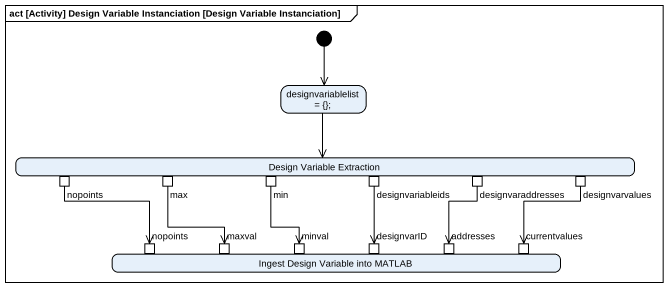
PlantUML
@startuml
mainframe act [Activity] Design Variable Instanciation [Design Variable Instanciation]
hide empty description
state "designvariablelist = {};" as designvariablelist
state "Design Variable Extraction" as Design_Variable_Extraction {
  state nopoints <<outputPin>>
  state max <<outputPin>>
  state min <<outputPin>>
  state designvariableids <<outputPin>>
  state designvaraddresses <<outputPin>>
  state designvarvalues <<outputPin>>
}
state "Ingest Design Variable into MATLAB" as Ingest_Design_Variable_into {
  state "nopoints" as nopoints_2 <<inputPin>>
  state maxval <<inputPin>>
  state minval <<inputPin>>
  state designvarID <<inputPin>>
  state addresses <<inputPin>>
  state currentvalues <<inputPin>>
}
[*] --> designvariablelist
designvariablelist --> Design_Variable_Extraction
nopoints --> nopoints_2
max --> maxval
min --> minval
designvariableids --> designvarID
designvaraddresses --> addresses
designvarvalues --> currentvalues
@enduml
